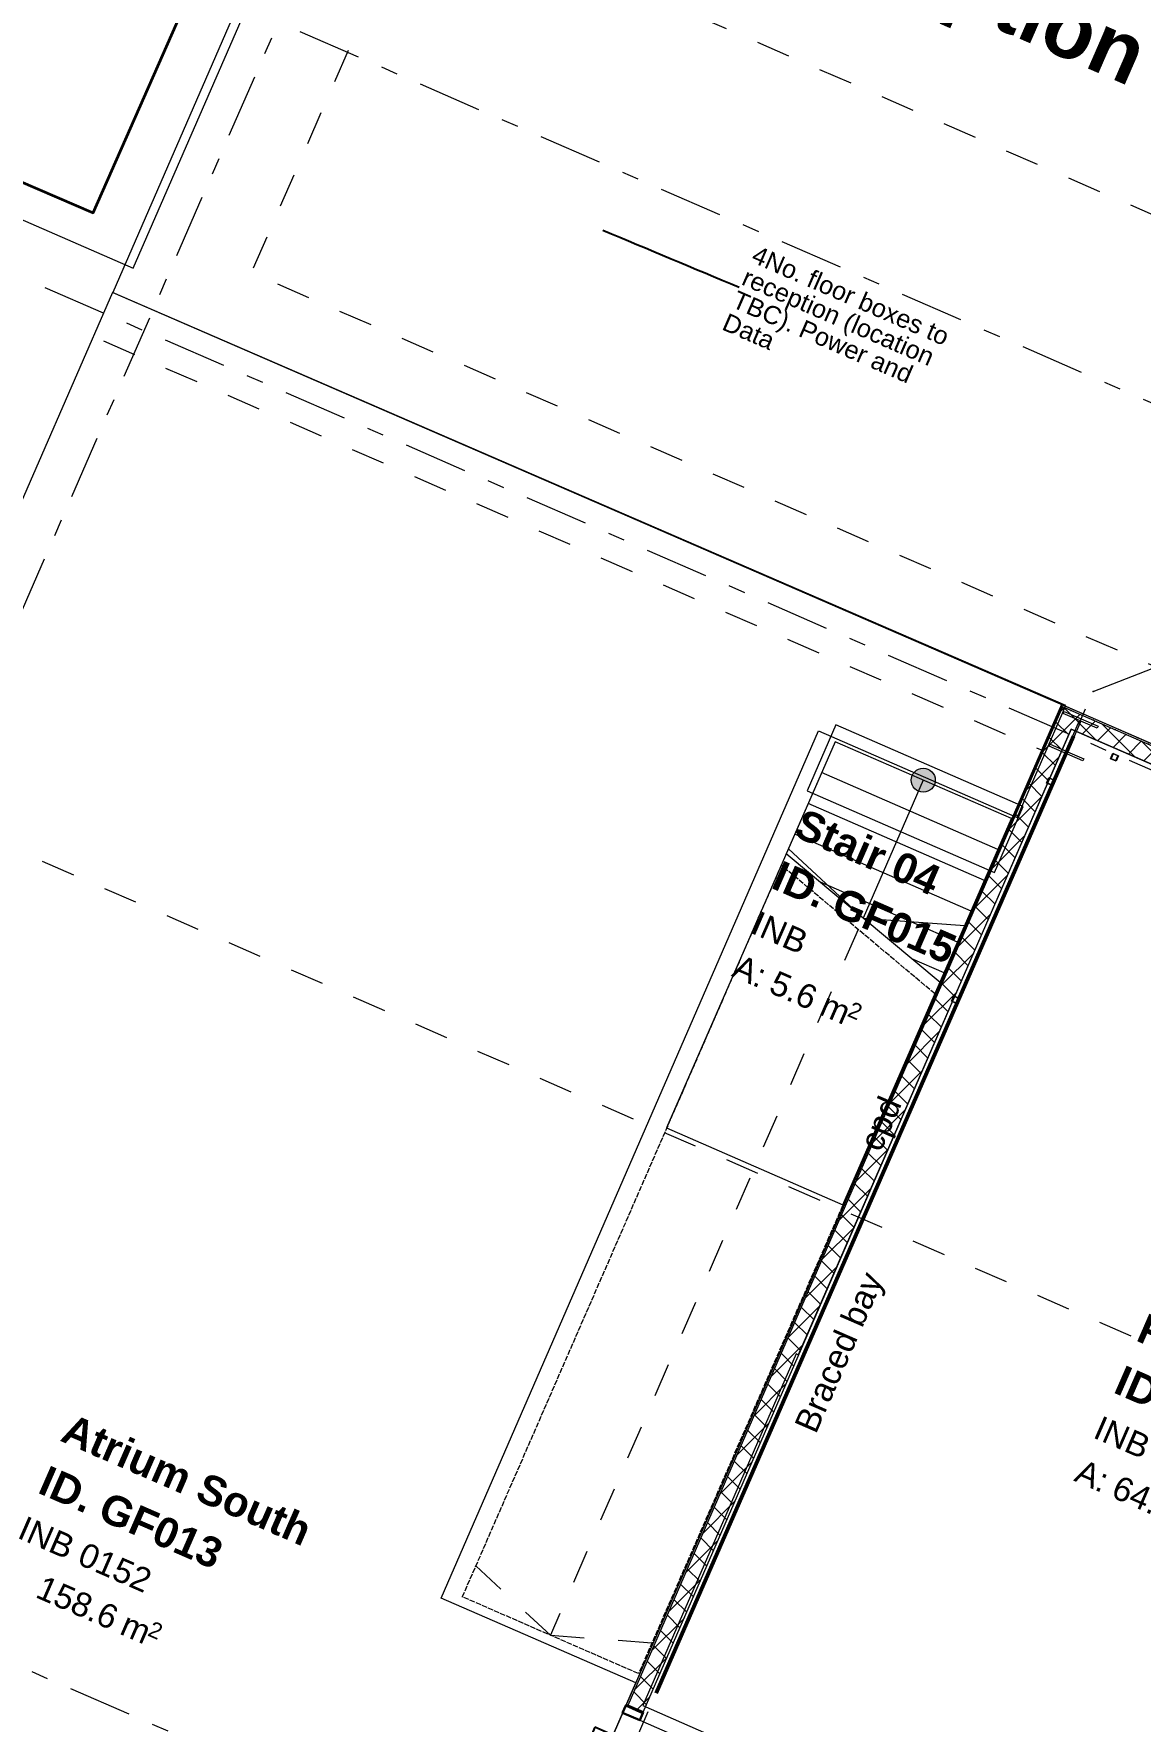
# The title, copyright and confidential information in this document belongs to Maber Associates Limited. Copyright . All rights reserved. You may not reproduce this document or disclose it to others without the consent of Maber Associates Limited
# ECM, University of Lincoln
# Model space of a CAD drawing. Header units: millimetres. Extents: x -99530 to 1067232, y -97212 to 137997.
# Drawn here: x -21809 to -12603, y -39132 to -25093 of the extents above; entities that cross this region are included whole.
import ezdxf
from ezdxf.enums import TextEntityAlignment as Align

# ---------------------------------------------------------------- set-up
doc = ezdxf.new("R2010")
doc.units = ezdxf.units.MM
doc.header["$MEASUREMENT"] = 0
for name, pattern in [('Dashed', [564.444447, 282.222223, -282.222223]), ('Double Dashed', [1093.611073, 529.166651, -211.666656, 141.111112, -211.666656]), ('Hidden Line', [55, 45, -10])]:
    doc.linetypes.add(name, pattern=pattern)
for name, color, linetype, lineweight in [('A-20-M_Floor_Slab_Pen_No__1', 7, 'Continuous', 13), ('A-95-MC_Marker_Section_P2.Marker_Pen_No__1', 7, 'Continuous', 13), ('COLUMN.IFC Import_Pen_No__2', 8, 'Continuous', 15), ('New_A-20-M_Floor_Slab_Pen_No__89', 8, 'Continuous', 20), ('New_A-25-M_Wall_Int_Pen_No__1', 7, 'Continuous', 13), ('New_A-30-M_Stair_Pen_No__1', 7, 'Continuous', 13), ('New_A-30-M_Stair_Pen_No__2', 8, 'Continuous', 15), ('New_A-95-P_Drawing_Pen_No__1', 7, 'Continuous', 13), ('New_A-95-P_Drawing_Pen_No__156', 5, 'Continuous', 50), ('New_A-95-P_Text_1_50_GA_Pen_No__1', 7, 'Continuous', 13), ('New_A-95-P_Text_1_50_GA_Pen_No__85', 8, 'Continuous', 20), ('New_ArchiCAD Door Markers_Pen_No__1', 7, 'Continuous', 13), ('New_ArchiCAD Door Markers_Pen_No__5', 7, 'Continuous', 25), ('New_ArchiCAD Doors_Pen_No__1', 7, 'Continuous', 13), ('New_ArchiCAD Zone Stamps_Pen_No__6', 7, 'Continuous', 35), ('New_ArchiCAD Zone Stamps_Pen_No__9', 7, 'Continuous', 13)]:
    doc.layers.add(name, color=color, linetype=linetype, lineweight=lineweight)
for name, color, linetype in [('A-95-MC_Marker_Section_P2.Marker', 7, 'Continuous'), ('COLUMN.IFC Import', 7, 'Continuous'), ('New_A-05-M_Gross_Int_Catering', 7, 'Continuous'), ('New_A-05-M_Gross_Int_Circulation', 7, 'Continuous'), ('New_A-15-MG_Structural_Grid_Phase_2', 7, 'Continuous'), ('New_A-20-M_Floor_Slab', 7, 'Continuous'), ('New_A-20-M_Hard_Landscape', 7, 'Continuous'), ('New_A-25-M_Wall_Int', 7, 'Continuous'), ('New_ArchiCAD Door Markers', 7, 'Continuous'), ('New_ArchiCAD Doors', 7, 'Continuous')]:
    doc.layers.add(name, color=color, linetype=linetype)
for name, color, linetype, lineweight, true_color in [('New_A-05-M_Gross_Int_Catering_Pen_No__74', 7, 'Continuous', 20, 0x606060), ('New_A-05-M_Gross_Int_Circulation_Pen_No__74', 7, 'Continuous', 20, 0x606060), ('New_A-15-MG_Structural_Grid_Phase_2_Pen_No__222', 7, 'Continuous', 13, 0x65af33), ('New_A-20-M_Hard_Landscape_Pen_No__53', 7, 'Continuous', 35, 0x444444), ('New_A-25-M_Wall_Int_Pen_No__107', 7, 'Continuous', 15, 0xa6a6a6), ('New_A-95-P_Text_1_50_GA_Pen_No__61', 7, 'Continuous', 20, 0x6a6a6a), ('New_ArchiCAD Doors_Pen_No__43', 7, 'Continuous', 30, 0x444444), ('New_ArchiCAD Doors_Pen_No__63', 7, 'Continuous', 20, 0x606060)]:
    doc.layers.add(name, color=color, linetype=linetype, lineweight=lineweight, true_color=true_color)
doc.styles.add('GENERATED_STYLE_1', font='')
doc.styles.add('GENERATED_STYLE_2', font='')
doc.styles.add('GENERATED_STYLE_3', font='')
doc.styles.add('GENERATED_STYLE_4', font='')
doc.styles.get('GENERATED_STYLE_1').set_extended_font_data('Arial', bold=True)
doc.styles.get('GENERATED_STYLE_2').set_extended_font_data('Swis721 BT', bold=True)
doc.styles.get('GENERATED_STYLE_3').set_extended_font_data('Arial')
doc.styles.get('GENERATED_STYLE_4').set_extended_font_data('Swis721 BT')
doc.linetypes.add('Double Slash', pattern='A,0,[6,EC-MA-00-GF-DR-A-00361 Phase 2 Hub Ground Floor GA-S2-P191.Shx,S=15.679012,R=0,X=0,Y=0],-1975.555563,0', length=1975.555563)
doc.dimstyles.new('GENERATED_STYLE__2', dxfattribs={"dimtxt": 0.18, "dimasz": 182.4, "dimexe": 0.18, "dimexo": 0.0625, "dimgap": 0.09, "dimtad": 0, "dimtih": 1, "dimtoh": 1, "dimdec": 4, "dimzin": 0, "dimdsep": 46, "dimcen": 0.09, "dimadec": 0, "dimazin": 0, "dimtfac": 1, "dimtdec": 4, "dimtmove": 0, "dimatfit": 3, "dimldrblk": 'ARROWHEAD_5', "dimfxl": 1, "dimtolj": 1, "dimtzin": 0, "dimarcsym": 0})
pattern_1 = [(45, (0, 0), (-91.92388, 91.92388), []), (135, (0, 0), (91.92388, 91.92388), [])]
pattern_2 = [(246.4733, (0, 0), (-158.80724, 69.1394), [0, -100]), (246.4733, (59.44, -80.41), (-158.80724, 69.1394), [0, -100])]

# ---------------------------------------------------------------- blocks, each defined once
blk = doc.blocks.new('Atrium South_INB 0152_76_2', base_point=(-20962, -37996))
at = {"layer": 'New_A-05-M_Gross_Int_Circulation_Pen_No__74', "linetype": 'Continuous'}
for p, q in [((-21153, -27245), (-23131, -31782)), ((-13222, -30682), (-21153, -27245)), ((-13627, -31612), (-13222, -30682)), ((-18419, -38109), (-15280, -30893)), ((-15280, -30893), (-13627, -31612)), ((-16800, -38813), (-18419, -38109)), ((-20095, -46371), (-16800, -38813))]:
    blk.add_line(p, q, dxfattribs=at)
at = {"layer": 'New_ArchiCAD Zone Stamps_Pen_No__6'}
for tag, height, style, p in [('ROOM_NAME', 250, 'GENERATED_STYLE_1', (-21498, -36566)), ('zoneNameLine2', 250, 'GENERATED_STYLE_1', (-21687, -36998)), ('ROOM_NUMBER', 200, 'GENERATED_STYLE_3', (-21875, -37419)), ('measuredAreaCode', 200, 'GENERATED_STYLE_3', (-22032, -37779)), ('DUMMY_649', 200, 'GENERATED_STYLE_3', (-21725, -37913)), ('DUMMY_650', 200, 'GENERATED_STYLE_3', (-21095, -38188)), ('DUMMY_651', 133, 'GENERATED_STYLE_3', (-20816, -38294))]:
    blk.add_attdef(tag, text='', height=height, rotation=336.4404, dxfattribs=dict(at, style=style)).set_placement(p, align=Align.TOP_LEFT)
blk = doc.blocks.new('Reception _ Foyer_INB 0101_83_2', base_point=(-14363, -24718))
at = {"layer": 'New_A-05-M_Gross_Int_Circulation_Pen_No__74', "linetype": 'Continuous'}
for p, q in [((-18933, -22150), (-21152, -27245)), ((-21152, -27245), (-10302, -31956))]:
    blk.add_line(p, q, dxfattribs=at)
at = {"layer": 'New_ArchiCAD Zone Stamps_Pen_No__6'}
for tag, height, style, p in [('ROOM_NAME', 250, 'GENERATED_STYLE_1', (-15222, -23147)), ('zoneNameLine2', 250, 'GENERATED_STYLE_1', (-15410, -23579)), ('ROOM_NUMBER', 200, 'GENERATED_STYLE_3', (-15599, -24000)), ('measuredAreaCode', 200, 'GENERATED_STYLE_3', (-15756, -24360)), ('DUMMY_649', 200, 'GENERATED_STYLE_3', (-15448, -24494)), ('DUMMY_650', 200, 'GENERATED_STYLE_3', (-14819, -24769)), ('DUMMY_651', 133, 'GENERATED_STYLE_3', (-14540, -24875))]:
    blk.add_attdef(tag, text='', height=height, rotation=336.4404, dxfattribs=dict(at, style=style)).set_placement(p, align=Align.TOP_LEFT)
blk = doc.blocks.new('Food Prep._INB 0310_100_2', base_point=(-12188, -37086))
at = {"layer": 'New_A-05-M_Gross_Int_Catering_Pen_No__74', "linetype": 'Continuous'}
for p, q in [((-13179, -30878), (-15448, -36083)), ((-7147, -33508), (-13179, -30878)), ((-7595, -34538), (-7147, -33508)), ((-8400, -36479), (-7561, -34553)), ((-7561, -34553), (-7595, -34538)), ((-15465, -36075), (-16742, -39002)), ((-15448, -36083), (-15465, -36075)), ((-7804, -36739), (-8400, -36479)), ((-10191, -42212), (-7804, -36739)), ((-16742, -39002), (-15333, -39617)), ((-15333, -39617), (-15462, -39914)), ((-15462, -39914), (-10191, -42212))]:
    blk.add_line(p, q, dxfattribs=at)
at = {"layer": 'New_ArchiCAD Zone Stamps_Pen_No__9'}
for tag, height, style, p in [('ROOM_NAME', 250, 'GENERATED_STYLE_1', (-12550, -35732)), ('zoneNameLine2', 250, 'GENERATED_STYLE_1', (-12738, -36164)), ('ROOM_NUMBER', 200, 'GENERATED_STYLE_3', (-12926, -36585)), ('measuredAreaCode', 200, 'GENERATED_STYLE_3', (-13083, -36945)), ('DUMMY_649', 200, 'GENERATED_STYLE_3', (-12776, -37079)), ('DUMMY_650', 200, 'GENERATED_STYLE_3', (-12287, -37293)), ('DUMMY_651', 133, 'GENERATED_STYLE_3', (-12007, -37399))]:
    blk.add_attdef(tag, text='', height=height, rotation=336.4404, dxfattribs=dict(at, style=style)).set_placement(p, align=Align.TOP_LEFT)
blk = doc.blocks.new('Stair 04_INB _101_2', base_point=(-15132, -32846))
at = {"layer": 'New_A-05-M_Gross_Int_Circulation_Pen_No__74', "linetype": 'Continuous'}
for p, q in [((-15142, -30983), (-16543, -34196)), ((-13675, -31623), (-15142, -30983)), ((-15076, -34835), (-13675, -31623)), ((-16543, -34196), (-15076, -34835))]:
    blk.add_line(p, q, dxfattribs=at)
at = {"layer": 'New_ArchiCAD Zone Stamps_Pen_No__9'}
for tag, height, style, p in [('ROOM_NAME', 250, 'GENERATED_STYLE_1', (-15398, -31534)), ('zoneNameLine2', 250, 'GENERATED_STYLE_1', (-15586, -31966)), ('ROOM_NUMBER', 200, 'GENERATED_STYLE_3', (-15775, -32387)), ('measuredAreaCode', 200, 'GENERATED_STYLE_3', (-15932, -32747)), ('DUMMY_649', 200, 'GENERATED_STYLE_3', (-15624, -32881)), ('DUMMY_650', 200, 'GENERATED_STYLE_3', (-15275, -33033)), ('DUMMY_651', 133, 'GENERATED_STYLE_3', (-14996, -33140))]:
    blk.add_attdef(tag, text='', height=height, rotation=336.4404, dxfattribs=dict(at, style=style)).set_placement(p, align=Align.TOP_LEFT)
blk = doc.blocks.new('Mesh_25_2', base_point=(-51572, -58964))
at = {"layer": 'New_A-20-M_Hard_Landscape_Pen_No__53', "linetype": 'Continuous', "flags": 128}
blk.add_lwpolyline([(-51572, -58964), (-45266, -58639, -0.034108), (-45058, -52905, -0.178607), (-35071, -32917), (-26070, -24532), (-21313, -26583), (-17527, -17989), (-18237, -17225), (-11233, -10707), (-10987, -10971), (402, -373), (-98, -155), (17122, 15869), (10988, 18539), (-39259, -28204, 0.179729), (-51322, -52209, 0.048754)], format="xyb", close=True, dxfattribs=at)
blk = doc.blocks.new('Slab_35_2', base_point=(-44734, -52925))
at = {"layer": 'New_A-20-M_Floor_Slab_Pen_No__89', "linetype": 'Continuous', "flags": 128}
blk.add_lwpolyline([(-44734, -52925), (-44734, -52925, -0.179811), (-34721, -33028), (-34722, -33027), (-25960, -24873), (-20982, -27044), (-17010, -17935), (-17703, -17189), (-11223, -11159), (-10853, -11556), (-2919, -4173), (921, -600), (3259, -1619), (2636, -2196), (2144, -3324), (-4596, -18783), (-10337, -31948), (-13252, -30677), (-20095, -46371, -0.415568), (-30017, -50196), (-38342, -69288, -0.234037), (-41521, -64901, -0.022084), (-42147, -60901), (-44896, -59707, -0.043731)], format="xyb", close=True, dxfattribs=at)
blk = doc.blocks.new('Wall_360_2', base_point=(-13178, -30879))
at = {"layer": 'New_A-25-M_Wall_Int_Pen_No__107', "linetype": 'Continuous'}
h = blk.add_hatch(dxfattribs=at)
h.set_pattern_fill('Plaster_0002', color=256, style=0, pattern_type=2)
h.set_pattern_definition([(156.4404, (0, 0), (69.2305, 158.76755), [0, -100]), (156.4404, (-80.45, -59.4), (69.2305, 158.76755), [0, -100])])
h.paths.add_polyline_path([(-10338, -31948), (-13258, -30675), (-13250, -30694), (-10344, -31962)])
h = blk.add_hatch(dxfattribs=at)
h.set_pattern_fill('Concrete_Block_0002', color=256, style=0, pattern_type=2)
h.set_pattern_definition(pattern_1)
h.paths.add_polyline_path([(-10344, -31962), (-13250, -30694), (-13178, -30879), (-10400, -32090)])
at = {"layer": 'New_A-25-M_Wall_Int_Pen_No__1', "linetype": 'Continuous'}
blk.add_line((-10344, -31962), (-13250, -30694), dxfattribs=at)
at = {"layer": 'New_A-25-M_Wall_Int_Pen_No__1', "linetype": 'Continuous', "flags": 128}
for points in [[(-10338, -31948), (-13258, -30675)], [(-13178, -30879), (-10400, -32090)]]:
    blk.add_lwpolyline(points, dxfattribs=at)
blk = doc.blocks.new('Double Door Asymmetric 19_12')
at = {"layer": 'New_ArchiCAD Doors_Pen_No__1', "linetype": 'Continuous'}
for p, q in [((-755, -140), (-755, 0)), ((755, -140), (755, 0)), ((-755, -155), (-755, -140)), ((755, -155), (755, -140))]:
    blk.add_line(p, q, dxfattribs=at)
at = {"layer": 'New_ArchiCAD Doors_Pen_No__43', "linetype": 'Continuous'}
for p, q in [((-748, 0), (-755, 0)), ((-755, 0), (-755, -155)), ((-682, 0), (-748, 0)), ((-748, 0), (-748, -155)), ((-682, -155), (-682, 0)), ((748, 0), (682, 0)), ((682, 0), (682, -155)), ((748, 0), (755, 0)), ((748, -155), (748, 0)), ((755, 0), (755, -155)), ((-748, -155), (-755, -155)), ((-748, -155), (-682, -155)), ((682, -155), (748, -155)), ((748, -155), (755, -155))]:
    blk.add_line(p, q, dxfattribs=at)
at = {"layer": 'New_ArchiCAD Doors_Pen_No__63', "linetype": 'Continuous'}
for p, q in [((682, 0), (682, 934)), ((-682, 0), (-682, 430))]:
    blk.add_line(p, q, dxfattribs=at)
for centre, radius, start, end in [((682, 0), 934, 90, 180), ((-682, 0), 430, 0, 90)]:
    blk.add_arc(centre, radius, start, end, dxfattribs=at)
blk = doc.blocks.new('Door Stamp 17_34')
at = {"layer": 'New_ArchiCAD Door Markers_Pen_No__5', "linetype": 'Continuous'}
for p, q in [((498, -106), (-480, -106)), ((-480, -106), (-480, -318)), ((498, -318), (498, -106)), ((-480, -318), (498, -318)), ((-480, -318), (498, -318))]:
    blk.add_line(p, q, dxfattribs=at)
at = {"layer": 'New_ArchiCAD Door Markers_Pen_No__1', "style": 'GENERATED_STYLE_2'}
blk.add_attdef('AC_WIDO_ID', text='', height=150, dxfattribs=at).set_placement((-421, -273), align=Align.BOTTOM_LEFT)
blk = doc.blocks.new('Wall_364_2', base_point=(-13178, -30879))
at = {"layer": 'New_A-25-M_Wall_Int_Pen_No__107', "linetype": 'Continuous'}
h = blk.add_hatch(dxfattribs=at)
h.set_pattern_fill('Plaster_0002', color=256, style=0, pattern_type=2)
h.set_pattern_definition(pattern_2)
h.paths.add_polyline_path([(-13258, -30675), (-16881, -38996), (-16867, -39002), (-13250, -30694)])
h = blk.add_hatch(dxfattribs=at)
h.set_pattern_fill('Concrete_Block_0002', color=256, style=0, pattern_type=2)
h.set_pattern_definition(pattern_1)
h.paths.add_polyline_path([(-16867, -39002), (-16739, -39058), (-13178, -30879), (-13250, -30694)])
h = blk.add_hatch(dxfattribs=at)
h.set_pattern_fill('Plaster_0002', color=256, style=0, pattern_type=2)
h.set_pattern_definition(pattern_2)
h.paths.add_polyline_path([(-17484, -40381), (-17576, -40593), (-17562, -40599), (-17470, -40387)])
h = blk.add_hatch(dxfattribs=at)
h.set_pattern_fill('Concrete_Block_0002', color=256, style=0, pattern_type=2)
h.set_pattern_definition(pattern_1)
h.paths.add_polyline_path([(-17562, -40599), (-17434, -40655), (-17342, -40443), (-17470, -40387)])
at = {"layer": 'New_A-25-M_Wall_Int_Pen_No__1', "linetype": 'Continuous'}
for p, q in [((-13250, -30694), (-16867, -39002)), ((-16881, -38996), (-16867, -39002)), ((-16867, -39002), (-16739, -39058)), ((-17470, -40387), (-17562, -40599)), ((-17484, -40381), (-17470, -40387)), ((-17470, -40387), (-17342, -40443))]:
    blk.add_line(p, q, dxfattribs=at)
at = {"layer": 'New_A-25-M_Wall_Int_Pen_No__1', "linetype": 'Continuous', "flags": 128}
for points in [[(-13258, -30675), (-16881, -38996)], [(-16739, -39058), (-13178, -30879)], [(-17484, -40381), (-17576, -40593)], [(-17434, -40655), (-17342, -40443)], [(-17576, -40593), (-17562, -40599)]]:
    blk.add_lwpolyline(points, dxfattribs=at)
at = {"layer": 'New_ArchiCAD Door Markers'}
ref = blk.add_blockref('Door Stamp 17_34', (-17040, -39750), dxfattribs=dict(at, rotation=246.4732809831966))
ref.add_attrib('AC_WIDO_ID', 'ID00.045', dxfattribs={"layer": 'New_ArchiCAD Door Markers_Pen_No__1', "color": 7, "height": 150, "rotation": 246.4733, "style": 'GENERATED_STYLE_2'}).set_placement((-17164, -39193), align=Align.BOTTOM_LEFT)
at = {"layer": 'New_ArchiCAD Doors', "color": 251, "linetype": 'Continuous', "lineweight": 20, "true_color": 0x606060, "xscale": -1, "zscale": 1000, "rotation": 246.4732809831966}
blk.add_blockref('Double Door Asymmetric 19_12', (-17040, -39750), dxfattribs=at)
blk = doc.blocks.new('Column 91')
at = {"layer": 'COLUMN.IFC Import_Pen_No__2', "linetype": 'Continuous'}
for p, q in [((-153.7, 157.25), (153.7, 157.25)), ((-153.7, 138.55), (-153.7, 157.25)), ((153.7, 157.25), (153.7, 138.55)), ((-6, 138.55), (-153.7, 138.55)), ((-6, -138.55), (-6, 138.55)), ((6, 138.55), (6, -138.55)), ((153.7, 138.55), (6, 138.55)), ((-153.7, -138.55), (-6, -138.55)), ((-153.7, -157.25), (-153.7, -138.55)), ((6, -138.55), (153.7, -138.55)), ((153.7, -138.55), (153.7, -157.25)), ((153.7, -157.25), (-153.7, -157.25))]:
    blk.add_line(p, q, dxfattribs=at)
blk = doc.blocks.new('Discrete Accessory 822')
at = {"layer": 'COLUMN.IFC Import_Pen_No__2', "linetype": 'Continuous'}
for p, q in [((-25, 25), (25, 25)), ((-25, -25), (-25, 25)), ((-21, 21), (-21, -21)), ((21, 21), (-21, 21)), ((21, -21), (21, 21)), ((25, 25), (25, -25)), ((25, -25), (-25, -25)), ((-21, -21), (21, -21))]:
    blk.add_line(p, q, dxfattribs=at)
blk = doc.blocks.new('Discrete Accessory 1197')
at = {"layer": 'COLUMN.IFC Import_Pen_No__2', "linetype": 'Continuous'}
for p, q in [((-25, 25), (25, 25)), ((-25, -25), (-25, 25)), ((-21, 21), (-21, -21)), ((21, 21), (-21, 21)), ((21, -21), (21, 21)), ((25, 25), (25, -25)), ((25, -25), (-25, -25)), ((-21, -21), (21, -21))]:
    blk.add_line(p, q, dxfattribs=at)
blk = doc.blocks.new('Discrete Accessory 1198')
at = {"layer": 'COLUMN.IFC Import_Pen_No__2', "linetype": 'Continuous'}
for p, q in [((-25, 25), (25, 25)), ((-25, -25), (-25, 25)), ((-21, 21), (-21, -21)), ((21, 21), (-21, 21)), ((21, -21), (21, 21)), ((25, 25), (25, -25)), ((25, -25), (-25, -25)), ((-21, -21), (21, -21))]:
    blk.add_line(p, q, dxfattribs=at)
blk = doc.blocks.new('ARROWHEAD_5')
at = {"color": 0, "linetype": 'Continuous', "lineweight": 0}
blk.add_line((0, 0), (-1, 0), dxfattribs=at)
blk.add_solid([(-1, 0.2679), (0, 0), (-1, -0.2679), (-1, 0.2679)], dxfattribs=at)
blk = doc.blocks.new('Standard grid marker_10')
at = {"layer": 'New_A-15-MG_Structural_Grid_Phase_2_Pen_No__222', "linetype": 'Double Dashed'}
blk.add_line((705, 0), (53258, 0), dxfattribs=at)
at = {"layer": 'New_A-15-MG_Structural_Grid_Phase_2_Pen_No__222', "style": 'GENERATED_STYLE_4'}
for tag, p in [('AC_MarkerText_1_0', (-500, 39)), ('AC_MarkerText_1_1', (54463, 39))]:
    blk.add_attdef(tag, text='', height=350, rotation=180, dxfattribs=at).set_placement(p, align=Align.MIDDLE_CENTER)
blk = doc.blocks.new('Standard grid marker_11')
at = {"layer": 'New_A-15-MG_Structural_Grid_Phase_2_Pen_No__222', "linetype": 'Double Dashed'}
blk.add_line((705, 0), (54601, 0), dxfattribs=at)
at = {"layer": 'New_A-15-MG_Structural_Grid_Phase_2_Pen_No__222', "style": 'GENERATED_STYLE_4'}
for tag, p in [('AC_MarkerText_1_0', (-500, 43)), ('AC_MarkerText_1_1', (55806, 43))]:
    blk.add_attdef(tag, text='', height=350, rotation=180, dxfattribs=at).set_placement(p, align=Align.MIDDLE_CENTER)
blk = doc.blocks.new('Standard grid marker_12')
at = {"layer": 'New_A-15-MG_Structural_Grid_Phase_2_Pen_No__222', "linetype": 'Double Dashed'}
blk.add_line((1317, 0), (57055, 0), dxfattribs=at)
at = {"layer": 'New_A-15-MG_Structural_Grid_Phase_2_Pen_No__222', "style": 'GENERATED_STYLE_4'}
for tag, p in [('AC_MarkerText_1_0', (-500, 43)), ('AC_MarkerText_1_1', (58871, 43))]:
    blk.add_attdef(tag, text='', height=350, rotation=180, dxfattribs=at).set_placement(p, align=Align.MIDDLE_CENTER)
blk = doc.blocks.new('Standard grid marker_16')
at = {"layer": 'New_A-15-MG_Structural_Grid_Phase_2_Pen_No__222', "linetype": 'Double Dashed'}
for p, q in [((2710, 0), (20151, 0)), ((20151, 0), (21049, -897))]:
    blk.add_line(p, q, dxfattribs=at)
blk.add_point((20151, 0), dxfattribs=at)
at = {"layer": 'New_A-15-MG_Structural_Grid_Phase_2_Pen_No__222', "style": 'GENERATED_STYLE_4'}
for tag, p in [('AC_MarkerText_1_0', (-500, -861)), ('AC_MarkerText_1_1', (23361, -861))]:
    blk.add_attdef(tag, text='', height=350, rotation=270, dxfattribs=at).set_placement(p, align=Align.MIDDLE_CENTER)
blk = doc.blocks.new('Standard grid marker_18')
at = {"layer": 'New_A-15-MG_Structural_Grid_Phase_2_Pen_No__222', "linetype": 'Double Dashed'}
blk.add_line((18746, 0), (39496, 0), dxfattribs=at)
at = {"layer": 'New_A-15-MG_Structural_Grid_Phase_2_Pen_No__222', "style": 'GENERATED_STYLE_4'}
for tag, p in [('AC_MarkerText_1_0', (-500, 41)), ('AC_MarkerText_1_1', (58742, 41))]:
    blk.add_attdef(tag, text='', height=350, rotation=270, dxfattribs=at).set_placement(p, align=Align.MIDDLE_CENTER)
blk = doc.blocks.new('Main stair south atrium')
at = {"layer": 'New_A-30-M_Stair_Pen_No__2', "linetype": 'Continuous'}
blk.add_hatch(color=256, dxfattribs=at).paths.add_polyline_path([(100, 800, 1), (-100, 800, 1)])
at = {"layer": 'New_A-30-M_Stair_Pen_No__1', "linetype": 'Continuous'}
for p, q in [((0, 1600), (1485.775, 1600)), ((0, 1600), (0, 0)), ((0, 1600), (0, 0)), ((280, 1600), (280, 0)), ((560, 1600), (560, 0)), ((840, 1600), (840, 0)), ((1250.775, 800), (970.775, 1600)), ((1485.775, 1600), (1015.775, 0)), ((1120, 1600), (1120, 354.809)), ((1400, 1600), (1400, 1308.001)), ((0, 800), (1250.775, 800)), ((1250.775, 800), (970.775, 0)), ((0, 0), (1015.775, 0))]:
    blk.add_line(p, q, dxfattribs=at)
at = {"layer": 'New_A-30-M_Stair_Pen_No__1', "linetype": 'Hidden Line'}
for p, q in [((1590, 1600), (1120, 0)), ((1590, 1600), (7760, 1600)), ((7760, 1600), (7760, 0)), ((1120, 0), (7760, 0))]:
    blk.add_line(p, q, dxfattribs=at)
at = {"layer": 'New_A-30-M_Stair_Pen_No__1', "linetype": 'Dashed'}
for p, q in [((7760, 800), (7480, 1600)), ((1355, 800), (7760, 800)), ((7760, 800), (7480, 0))]:
    blk.add_line(p, q, dxfattribs=at)
at = {"layer": 'New_A-30-M_Stair_Pen_No__1', "linetype": 'Continuous'}
blk.add_circle((0, 800), 100, dxfattribs=at)
blk = doc.blocks.new('Cutting Plane_4_2', base_point=(-25330, -21003))
at = {"layer": 'A-95-MC_Marker_Section_P2.Marker_Pen_No__1', "linetype": 'Dashed'}
blk.add_line((-25101, -21103), (22392, -41812), dxfattribs=at)
blk = doc.blocks.new('Cutting Plane_5_2', base_point=(18851, -50545))
at = {"layer": 'A-95-MC_Marker_Section_P2.Marker_Pen_No__1', "linetype": 'Dashed'}
blk.add_line((-6471, -38635), (-31882, -27555), dxfattribs=at)

msp = doc.modelspace()

# ---------------------------------------------------------------- linework, layer by layer
at = {"layer": 'A-20-M_Floor_Slab_Pen_No__1', "linetype": 'Continuous', "flags": 128}
msp.add_lwpolyline([(-15134.6, -30841.4), (-15374.4, -31391.4), (-13815.9, -32071), (-13576.1, -31521)], close=True, dxfattribs=at)
at = {"layer": 'New_A-95-P_Drawing_Pen_No__1', "linetype": 'Dashed'}
for p, q in [((-21228.6, -27648.5), (-13413.3, -31056.4)), ((-13413.3, -31056.4), (-13248.6, -30678.7))]:
    msp.add_line(p, q, dxfattribs=at)
at = {"layer": 'New_A-95-P_Drawing_Pen_No__1', "linetype": 'Dashed', "flags": 128}
msp.add_lwpolyline([(-6893.4, -17740.4), (-5132.1, -18508.5), (-10648, -31158.2), (-19997.8, -27081.2), (-17373.8, -21063.7), (-12667.4, -23116)], close=True, dxfattribs=at)
at = {"layer": 'New_A-95-P_Drawing_Pen_No__156', "linetype": 'Double Slash', "flags": 128}
msp.add_lwpolyline([(-16629.8, -38899.2), (-13157.7, -30936.5)], dxfattribs=at)

# ---------------------------------------------------------------- block references
at = {"layer": 'A-95-MC_Marker_Section_P2.Marker'}
for name, p in [('Cutting Plane_4_2', (-25330.5, -21002.6)), ('Cutting Plane_5_2', (18850.6, -50545.4))]:
    msp.add_blockref(name, p, dxfattribs=at)
at = {"layer": 'COLUMN.IFC Import', "linetype": 'Continuous', "zscale": 1000}
for name, p, rotation in [('Column 91', (-13157.8, -30936.7), 336.4404115839877), ('Discrete Accessory 822', (-12817.6, -31112.3), 246.4404115839877), ('Discrete Accessory 1197', (-13349.8, -31314.5), 246.4404115839877), ('Discrete Accessory 1198', (-14141.2, -33129.4), 246.4404115839877)]:
    msp.add_blockref(name, p, dxfattribs=dict(at, rotation=rotation))
at = {"layer": 'New_A-05-M_Gross_Int_Catering', "linetype": 'Continuous'}
ref = msp.add_blockref('Food Prep._INB 0310_100_2', (-12188.2, -37086.3), dxfattribs=at)
ref.add_attrib('ROOM_NAME', 'Food Prep.', dxfattribs={"layer": 'New_ArchiCAD Zone Stamps_Pen_No__9', "color": 7, "height": 250, "rotation": 336.44041, "style": 'GENERATED_STYLE_1'}).set_placement((-12549.5, -35732.3), align=Align.TOP_LEFT)
ref.add_attrib('ROOM_NUMBER', 'INB 0310', dxfattribs={"layer": 'New_ArchiCAD Zone Stamps_Pen_No__9', "color": 7, "height": 200, "rotation": 336.44041, "style": 'GENERATED_STYLE_3'}).set_placement((-12926.4, -36585.2), align=Align.TOP_LEFT)
ref.add_attrib('zoneNameLine2', 'ID. GF963', dxfattribs={"layer": 'New_ArchiCAD Zone Stamps_Pen_No__9', "color": 7, "height": 250, "rotation": 336.44041, "style": 'GENERATED_STYLE_1'}).set_placement((-12737.9, -36164.5), align=Align.TOP_LEFT)
ref.add_attrib('measuredAreaCode', 'A: ', dxfattribs={"layer": 'New_ArchiCAD Zone Stamps_Pen_No__9', "color": 7, "height": 200, "rotation": 336.44041, "style": 'GENERATED_STYLE_3'}).set_placement((-13083.4, -36945.3), align=Align.TOP_LEFT)
ref.add_attrib('DUMMY_649', '64.3', dxfattribs={"layer": 'New_ArchiCAD Zone Stamps_Pen_No__9', "color": 7, "height": 200, "rotation": 336.44041, "style": 'GENERATED_STYLE_3'}).set_placement((-12776, -37079.3), align=Align.TOP_LEFT)
ref.add_attrib('DUMMY_650', ' m', dxfattribs={"layer": 'New_ArchiCAD Zone Stamps_Pen_No__9', "color": 7, "height": 200, "rotation": 336.44041, "style": 'GENERATED_STYLE_3'}).set_placement((-12286.7, -37292.7), align=Align.TOP_LEFT)
ref.add_attrib('DUMMY_651', '2', dxfattribs={"layer": 'New_ArchiCAD Zone Stamps_Pen_No__9', "color": 7, "height": 133.3, "rotation": 336.44041, "style": 'GENERATED_STYLE_3'}).set_placement((-12007.4, -37399.3), align=Align.TOP_LEFT)
at = {"layer": 'New_A-05-M_Gross_Int_Circulation', "linetype": 'Continuous'}
msp.add_blockref('Reception _ Foyer_INB 0101_83_2', (-14362.8, -24718.3), dxfattribs=at)
ref = msp.add_blockref('Atrium South_INB 0152_76_2', (-20962.3, -37996.4), dxfattribs=at)
ref.add_attrib('ROOM_NAME', 'Atrium South', dxfattribs={"layer": 'New_ArchiCAD Zone Stamps_Pen_No__6', "color": 7, "height": 250, "rotation": 336.44041, "style": 'GENERATED_STYLE_1'}).set_placement((-21498.1, -36566.4), align=Align.TOP_LEFT)
ref.add_attrib('ROOM_NUMBER', 'INB 0152', dxfattribs={"layer": 'New_ArchiCAD Zone Stamps_Pen_No__6', "color": 7, "height": 200, "rotation": 336.44041, "style": 'GENERATED_STYLE_3'}).set_placement((-21875, -37419.2), align=Align.TOP_LEFT)
ref.add_attrib('zoneNameLine2', 'ID. GF013', dxfattribs={"layer": 'New_ArchiCAD Zone Stamps_Pen_No__6', "color": 7, "height": 250, "rotation": 336.44041, "style": 'GENERATED_STYLE_1'}).set_placement((-21686.5, -36998.5), align=Align.TOP_LEFT)
ref.add_attrib('DUMMY_649', '158.6', dxfattribs={"layer": 'New_ArchiCAD Zone Stamps_Pen_No__6', "color": 7, "height": 200, "rotation": 336.44041, "style": 'GENERATED_STYLE_3'}).set_placement((-21724.6, -37913.3), align=Align.TOP_LEFT)
ref.add_attrib('DUMMY_650', ' m', dxfattribs={"layer": 'New_ArchiCAD Zone Stamps_Pen_No__6', "color": 7, "height": 200, "rotation": 336.44041, "style": 'GENERATED_STYLE_3'}).set_placement((-21095.4, -38187.7), align=Align.TOP_LEFT)
ref.add_attrib('DUMMY_651', '2', dxfattribs={"layer": 'New_ArchiCAD Zone Stamps_Pen_No__6', "color": 7, "height": 133.3, "rotation": 336.44041, "style": 'GENERATED_STYLE_3'}).set_placement((-20816.1, -38294.2), align=Align.TOP_LEFT)
ref = msp.add_blockref('Stair 04_INB _101_2', (-15132.3, -32846), dxfattribs=at)
ref.add_attrib('ROOM_NAME', 'Stair 04', dxfattribs={"layer": 'New_ArchiCAD Zone Stamps_Pen_No__9', "color": 7, "height": 250, "rotation": 336.44041, "style": 'GENERATED_STYLE_1'}).set_placement((-15397.9, -31533.8), align=Align.TOP_LEFT)
ref.add_attrib('ROOM_NUMBER', 'INB ', dxfattribs={"layer": 'New_ArchiCAD Zone Stamps_Pen_No__9', "color": 7, "height": 200, "rotation": 336.44041, "style": 'GENERATED_STYLE_3'}).set_placement((-15774.8, -32386.6), align=Align.TOP_LEFT)
ref.add_attrib('zoneNameLine2', 'ID. GF015', dxfattribs={"layer": 'New_ArchiCAD Zone Stamps_Pen_No__9', "color": 7, "height": 250, "rotation": 336.44041, "style": 'GENERATED_STYLE_1'}).set_placement((-15586.3, -31965.9), align=Align.TOP_LEFT)
ref.add_attrib('measuredAreaCode', 'A: ', dxfattribs={"layer": 'New_ArchiCAD Zone Stamps_Pen_No__9', "color": 7, "height": 200, "rotation": 336.44041, "style": 'GENERATED_STYLE_3'}).set_placement((-15931.8, -32746.7), align=Align.TOP_LEFT)
ref.add_attrib('DUMMY_649', '5.6', dxfattribs={"layer": 'New_ArchiCAD Zone Stamps_Pen_No__9', "color": 7, "height": 200, "rotation": 336.44041, "style": 'GENERATED_STYLE_3'}).set_placement((-15624.4, -32880.8), align=Align.TOP_LEFT)
ref.add_attrib('DUMMY_650', ' m', dxfattribs={"layer": 'New_ArchiCAD Zone Stamps_Pen_No__9', "color": 7, "height": 200, "rotation": 336.44041, "style": 'GENERATED_STYLE_3'}).set_placement((-15274.9, -33033.2), align=Align.TOP_LEFT)
ref.add_attrib('DUMMY_651', '2', dxfattribs={"layer": 'New_ArchiCAD Zone Stamps_Pen_No__9', "color": 7, "height": 133.3, "rotation": 336.44041, "style": 'GENERATED_STYLE_3'}).set_placement((-14995.6, -33139.7), align=Align.TOP_LEFT)
at = {"layer": 'New_A-15-MG_Structural_Grid_Phase_2', "color": 8, "linetype": 'Continuous', "lineweight": 15, "zscale": 1000}
for name, p, rotation in [('Standard grid marker_18', (-30734.1, -50137), 66.44041158399293), ('Standard grid marker_10', (22639.6, -43491.3), 156.4404115839929), ('Standard grid marker_11', (21520.4, -46057.9), 156.4404115839929), ('Standard grid marker_16', (-21050.7, -49037.7), 66.44041158399293), ('Standard grid marker_12', (17283.6, -55774.3), 156.4404115839929)]:
    msp.add_blockref(name, p, dxfattribs=dict(at, rotation=rotation))
at = {"layer": 'New_A-20-M_Floor_Slab', "color": 8, "linetype": 'Continuous', "lineweight": 20}
msp.add_blockref('Slab_35_2', (-44734.1, -52924.7), dxfattribs=at)
at = {"layer": 'New_A-20-M_Hard_Landscape', "color": 49, "lineweight": 35, "true_color": 0x444444}
msp.add_blockref('Mesh_25_2', (-51572.4, -58963.6), dxfattribs=at)
at = {"layer": 'New_A-25-M_Wall_Int', "color": 250, "lineweight": 50, "true_color": 0x2a2a2a}
for name in ['Wall_364_2', 'Wall_360_2']:
    msp.add_blockref(name, (-13177.7, -30878.7), dxfattribs=at)
at = {"layer": 'New_A-30-M_Stair_Pen_No__1', "linetype": 'Continuous', "zscale": 1000, "rotation": 246.4404115839988}
msp.add_blockref('Main stair south atrium', (-15141.8, -30983.4), dxfattribs=at)

# ---------------------------------------------------------------- texts
at = {"layer": 'New_A-95-P_Text_1_50_GA_Pen_No__1', "linetype": 'Continuous', "insert": (-15941, -27201.5), "char_height": 150, "width": 1942.397, "attachment_point": 4, "rotation": 336.44041, "line_spacing_factor": 0.816652, "style": 'GENERATED_STYLE_4'}
msp.add_mtext('\\A1;{\\fSwis721 BT|b0|i0|c0|p34;4No. floor boxes to reception (location TBC). Power and Data}', dxfattribs=at)
at = {"layer": 'New_A-95-P_Text_1_50_GA_Pen_No__1', "linetype": 'Continuous', "insert": (-15486, -36669.6), "char_height": 200, "attachment_point": 1, "rotation": 66.44041, "style": 'GENERATED_STYLE_4'}
msp.add_mtext('\\A1;{\\fSwis721 BT|b0|i0|c0|p34;Braced bay }', dxfattribs=at)
at = {"layer": 'New_A-95-P_Text_1_50_GA_Pen_No__61', "linetype": 'Continuous', "attachment_point": 2}
for s, insert, char_height, rotation, style in [('\\A1;{\\fSwis721 BT|b1|i0|c0|p34;reception area}', (-13185.3, -24772.7), 500, 336.44041, 'GENERATED_STYLE_2'), ('\\A1;{\\fSwis721 BT|b0|i0|c0|p34;cpd}', (-14857.2, -34118.9), 200, 66.44041, 'GENERATED_STYLE_4')]:
    msp.add_mtext(s, dxfattribs=dict(at, insert=insert, char_height=char_height, rotation=rotation, style=style))

# ---------------------------------------------------------------- leaders
at = {"layer": 'New_A-95-P_Text_1_50_GA_Pen_No__85', "linetype": 'Continuous', "path_type": 1, "annotation_type": 0, "has_hookline": 1, "hookline_direction": 0, "text_width": 1914.3, "horizontal_direction": (0.916645, -0.399703, 0)}
msp.add_leader([(-17073.1, -26727.3), (-15941, -27201.5)], dimstyle='GENERATED_STYLE__2', dxfattribs=at)

doc.saveas('drawing.dxf')
